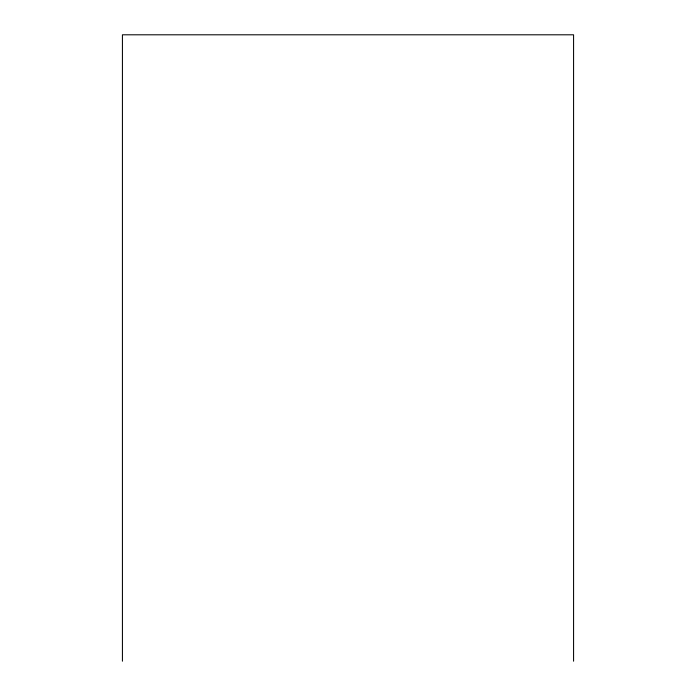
<?xml version="1.0" encoding="UTF-8"?>
<svg xmlns="http://www.w3.org/2000/svg" width="696" height="696" viewBox="0 0 696 696"><rect width="100%" height="100%" fill="white"/><g stroke="black" fill="none" stroke-linecap="round" stroke-linejoin="round"><path stroke-width="1.04" d="M573.574 661.2L573.574 34.8L122.426 34.8L122.426 661.2"/></g></svg>
